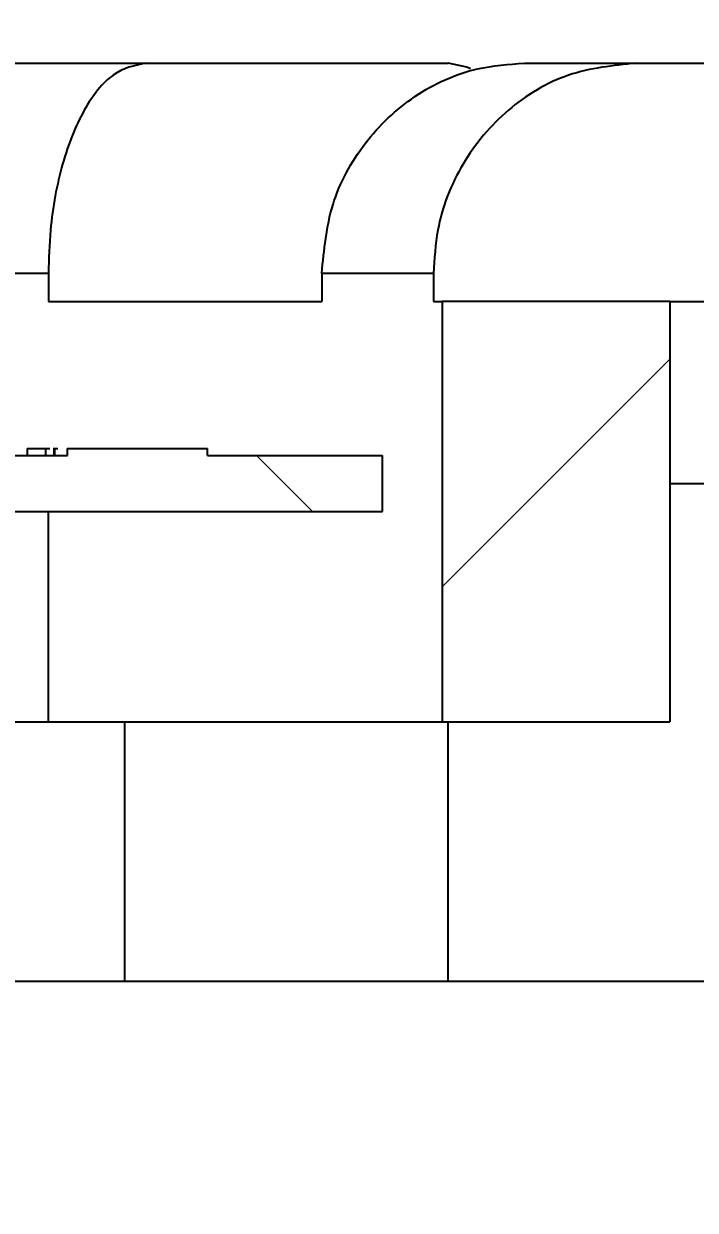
# Model space of a CAD drawing. Header units: millimetres. Extents: x 8981 to 59433, y 5244 to 14154.
# Drawn here: x 12433.39 to 12443.44, y 10733.38 to 10751.14 of the extents above; entities that cross this region are included whole.
import ezdxf

# ---------------------------------------------------------------- set-up
doc = ezdxf.new("R2010")
doc.units = ezdxf.units.MM
doc.layers.add('1实线层', color=7, linetype='Continuous', lineweight=30)
doc.layers.add('4标注层', color=3, linetype='Continuous')
doc.layers.add('6细线层', color=4, linetype='Continuous')
doc.styles.get("Standard").update_dxf_attribs({"font": 'gbenor.shx', "bigfont": 'gbcbig.shx'})
doc.dimstyles.new('1-20英寸竖', dxfattribs={"dimscale": 20, "dimtxt": 3.5, "dimasz": 2.5, "dimexe": 1.5, "dimexo": 1, "dimgap": 0.5, "dimtad": 1, "dimdec": 0, "dimrnd": 1e-09, "dimzin": 12, "dimdsep": 46, "dimtxsty": 'Standard', "dimsah": 1, "dimcen": 0.09, "dimclrt": 1, "dimadec": 0, "dimazin": 3, "dimtfac": 1, "dimtdec": 0, "dimtofl": 0, "dimtmove": 0, "dimatfit": 3, "dimfxl": 0, "dimfrac": 2, "dimtolj": 1, "dimtzin": 12, "dimarcsym": 0})

# ---------------------------------------------------------------- blocks, each defined once
blk = doc.blocks.new('*D42')
at = {"layer": '4标注层', "color": 0, "lineweight": -2, "ltscale": 2, "transparency": 16777216}
for p, q in [((12994.567, 11576.838), (12994.567, 10116.58)), ((12015.067, 10412.838), (12015.067, 10116.58)), ((12065.067, 10146.58), (12944.567, 10146.58))]:
    blk.add_line(p, q, dxfattribs=at)
at = {"layer": '4标注层', "color": 0, "transparency": 16777216}
for points in [[(12065.067, 10154.913), (12065.067, 10138.247), (12015.067, 10146.58)], [(12944.567, 10138.247), (12944.567, 10154.913), (12994.567, 10146.58)]]:
    blk.add_solid(points, dxfattribs=at)
at = {"layer": 'Defpoints', "color": 0, "transparency": 16777216}
for p in [(12994.567, 11596.838), (12015.067, 10432.838), (12994.567, 10146.58)]:
    blk.add_point(p, dxfattribs=at)
at = {"layer": '4标注层', "color": 1, "ltscale": 3, "transparency": 16777216, "char_height": 70, "attachment_point": 5}
for s, insert in [('\\A1;980', (12504.817, 10191.58)), ('\\A1;[38.6"]', (12504.817, 10100.122))]:
    blk.add_mtext(s, dxfattribs=dict(at, insert=insert))
blk = doc.blocks.new('G$C0240A100')
at = {"layer": '6细线层', "linetype": 'Continuous', "lineweight": 18}
h = blk.add_hatch(dxfattribs=at)
h.set_pattern_fill('ANSI31', color=0, scale=1.258332, style=0)
h.set_pattern_definition([(45, (-140.6443, -249.913), (-2.825036, 2.825036), [])])
h.paths.add_polyline_path([(86.992, 63.345), (83.584, 63.345), (83.584, 57.053), (86.992, 57.053)], flags=0)
h = blk.add_hatch(dxfattribs=at)
h.set_pattern_fill('ANSI31', color=0, scale=1.258332, angle=90, style=0)
h.set_pattern_definition([(135, (-140.6443, -249.913), (-2.825036, -2.825036), [])])
h.paths.add_polyline_path([(72.836, 61.038), (72.836, 60.199), (82.693, 60.199), (82.693, 61.038), (80.071, 61.038), (80.071, 61.143), (77.974, 61.143), (77.974, 61.038)], flags=0)
at = {"layer": '6细线层', "color": 0, "linetype": 'Continuous', "lineweight": 25}
for p, q in [((74.305, 66.91), (79.141, 66.91)), ((79.141, 66.91), (83.672, 66.91)), ((84.816, 66.91), (86.488, 66.91)), ((86.488, 66.91), (95.961, 66.91)), ((77.69, 63.765), (75.785, 63.765)), ((77.69, 63.765), (77.69, 63.345)), ((81.782, 63.765), (81.782, 63.345)), ((83.454, 63.765), (81.782, 63.765)), ((83.454, 63.765), (83.454, 63.345)), ((77.69, 63.345), (81.782, 63.345)), ((83.454, 63.345), (83.584, 63.345)), ((83.584, 63.345), (83.584, 57.053)), ((86.992, 63.345), (83.584, 63.345)), ((86.992, 63.345), (86.992, 57.053)), ((86.992, 63.345), (95.961, 63.345)), ((77.37, 61.143), (77.37, 61.038)), ((77.37, 61.143), (77.645, 61.143)), ((77.527, 61.143), (77.527, 61.156)), ((77.645, 61.143), (77.645, 61.038)), ((77.645, 61.143), (77.711, 61.143)), ((77.77, 61.156), (77.77, 61.038)), ((77.78, 61.143), (77.78, 61.038)), ((77.78, 61.143), (77.833, 61.143)), ((77.972, 61.143), (77.972, 61.038)), ((77.972, 61.143), (77.974, 61.143)), ((77.974, 61.038), (77.974, 61.143)), ((77.974, 61.143), (80.071, 61.143)), ((78.668, 61.143), (78.668, 61.156)), ((79.75, 61.143), (79.75, 61.156)), ((80.071, 61.038), (80.071, 61.143)), ((72.836, 61.038), (77.974, 61.038)), ((80.071, 61.038), (82.693, 61.038)), ((82.693, 60.199), (82.693, 61.038)), ((86.992, 60.619), (94.289, 60.619)), ((72.836, 60.199), (82.693, 60.199)), ((77.69, 57.053), (77.69, 60.199)), ((77.083, 57.053), (77.69, 57.053)), ((77.69, 57.053), (83.584, 57.053)), ((78.835, 53.174), (78.835, 57.053)), ((83.584, 57.053), (86.992, 57.053)), ((83.672, 53.174), (83.672, 57.053)), ((77.083, 53.174), (78.835, 53.174)), ((78.835, 53.174), (83.672, 53.174)), ((83.672, 53.174), (94.289, 53.174))]:
    blk.add_line(p, q, dxfattribs=at)
at = {"layer": '6细线层', "color": 0, "linetype": 'Continuous', "lineweight": 25, "flags": 128}
blk.add_lwpolyline([(84.006, 66.824), (83.951, 66.85), (83.672, 66.91)], dxfattribs=at)
at = {"layer": '6细线层', "color": 0, "linetype": 'Continuous', "lineweight": 25}
for points, knots in [([(79.141, 66.91), (78.977, 66.875), (78.648, 66.804), (78.209, 66.25), (77.881, 65.437), (77.713, 64.554), (77.696, 63.982), (77.69, 63.765)], [0, 0, 0, 0, 0.218148, 0.436315, 0.653744, 0.868502, 1, 1, 1, 1]), ([(81.782, 63.765), (81.815, 64.114), (81.881, 64.813), (82.393, 65.747), (83.148, 66.459), (84.004, 66.852), (84.58, 66.893), (84.816, 66.91)], [0, 0, 0, 0, 0.210801, 0.42154, 0.633997, 0.849608, 1, 1, 1, 1]), ([(86.488, 66.91), (86.144, 66.875), (85.456, 66.804), (84.539, 66.25), (83.852, 65.437), (83.501, 64.554), (83.467, 63.982), (83.454, 63.765)], [0, 0, 0, 0, 0.218148, 0.436315, 0.653744, 0.868502, 1, 1, 1, 1])]:
    blk.add_open_spline(points, degree=3, knots=knots, dxfattribs=at)
blk = doc.blocks.new('*D86')
at = {"layer": '4标注层', "color": 0, "lineweight": -2, "ltscale": 2, "transparency": 16777216}
for p, q in [((12287.223, 12567.554), (13147.038, 12567.554)), ((13117.038, 12517.554), (13117.038, 10517.838)), ((12061.067, 10467.838), (13147.038, 10467.838))]:
    blk.add_line(p, q, dxfattribs=at)
at = {"layer": '4标注层', "color": 0, "ltscale": 2, "transparency": 16777216}
for points in [[(13108.704, 12517.554), (13125.371, 12517.554), (13117.038, 12567.554)], [(13108.704, 10517.838), (13125.371, 10517.838), (13117.038, 10467.838)]]:
    blk.add_solid(points, dxfattribs=at)
at = {"layer": 'Defpoints', "color": 0, "ltscale": 2, "transparency": 16777216}
for p in [(12267.223, 12567.554), (12041.067, 10467.838), (13117.038, 10467.838)]:
    blk.add_point(p, dxfattribs=at)
at = {"layer": '4标注层', "color": 1, "ltscale": 2, "transparency": 16777216, "char_height": 70, "attachment_point": 5, "rotation": 90}
for s, insert in [('\\A1;[82.7"]', (13163.496, 11517.696)), ('\\A1;2100', (13072.038, 11517.696))]:
    blk.add_mtext(s, dxfattribs=dict(at, insert=insert))

msp = doc.modelspace()

# ---------------------------------------------------------------- block references
at = {"layer": '1实线层'}
msp.add_blockref('G$C0240A100', (12356.067, 10683.639), dxfattribs=at)

# ---------------------------------------------------------------- dimensions: what is measured, and where the dimension line sits
at = {"layer": '4标注层', "ltscale": 2}
dim = msp.add_linear_dim(base=(13117.038, 10467.838), p1=(12267.223, 12567.554), p2=(12041.067, 10467.838), angle=90, dimstyle='1-20英寸竖', override={"dimpost": '\\X', "dimtxsty": 'Standard'}, dxfattribs=at)
dim.commit()
dim.dimension.update_dxf_attribs({"geometry": '*D86', "text_midpoint": (13117.038, 11517.696)})
dim = msp.add_linear_dim(base=(12994.567265364, 10146.579962174), p1=(12015.067265364, 10432.838459664), p2=(12994.567265364, 11596.838459664), dimstyle='1-20英寸竖', override={"dimpost": '\\X', "dimtxsty": 'Standard'}, dxfattribs=at)
dim.commit()
dim.dimension.update_dxf_attribs({"geometry": '*D42', "text_midpoint": (12504.817265364, 10146.579962174)})

doc.saveas('drawing.dxf')
